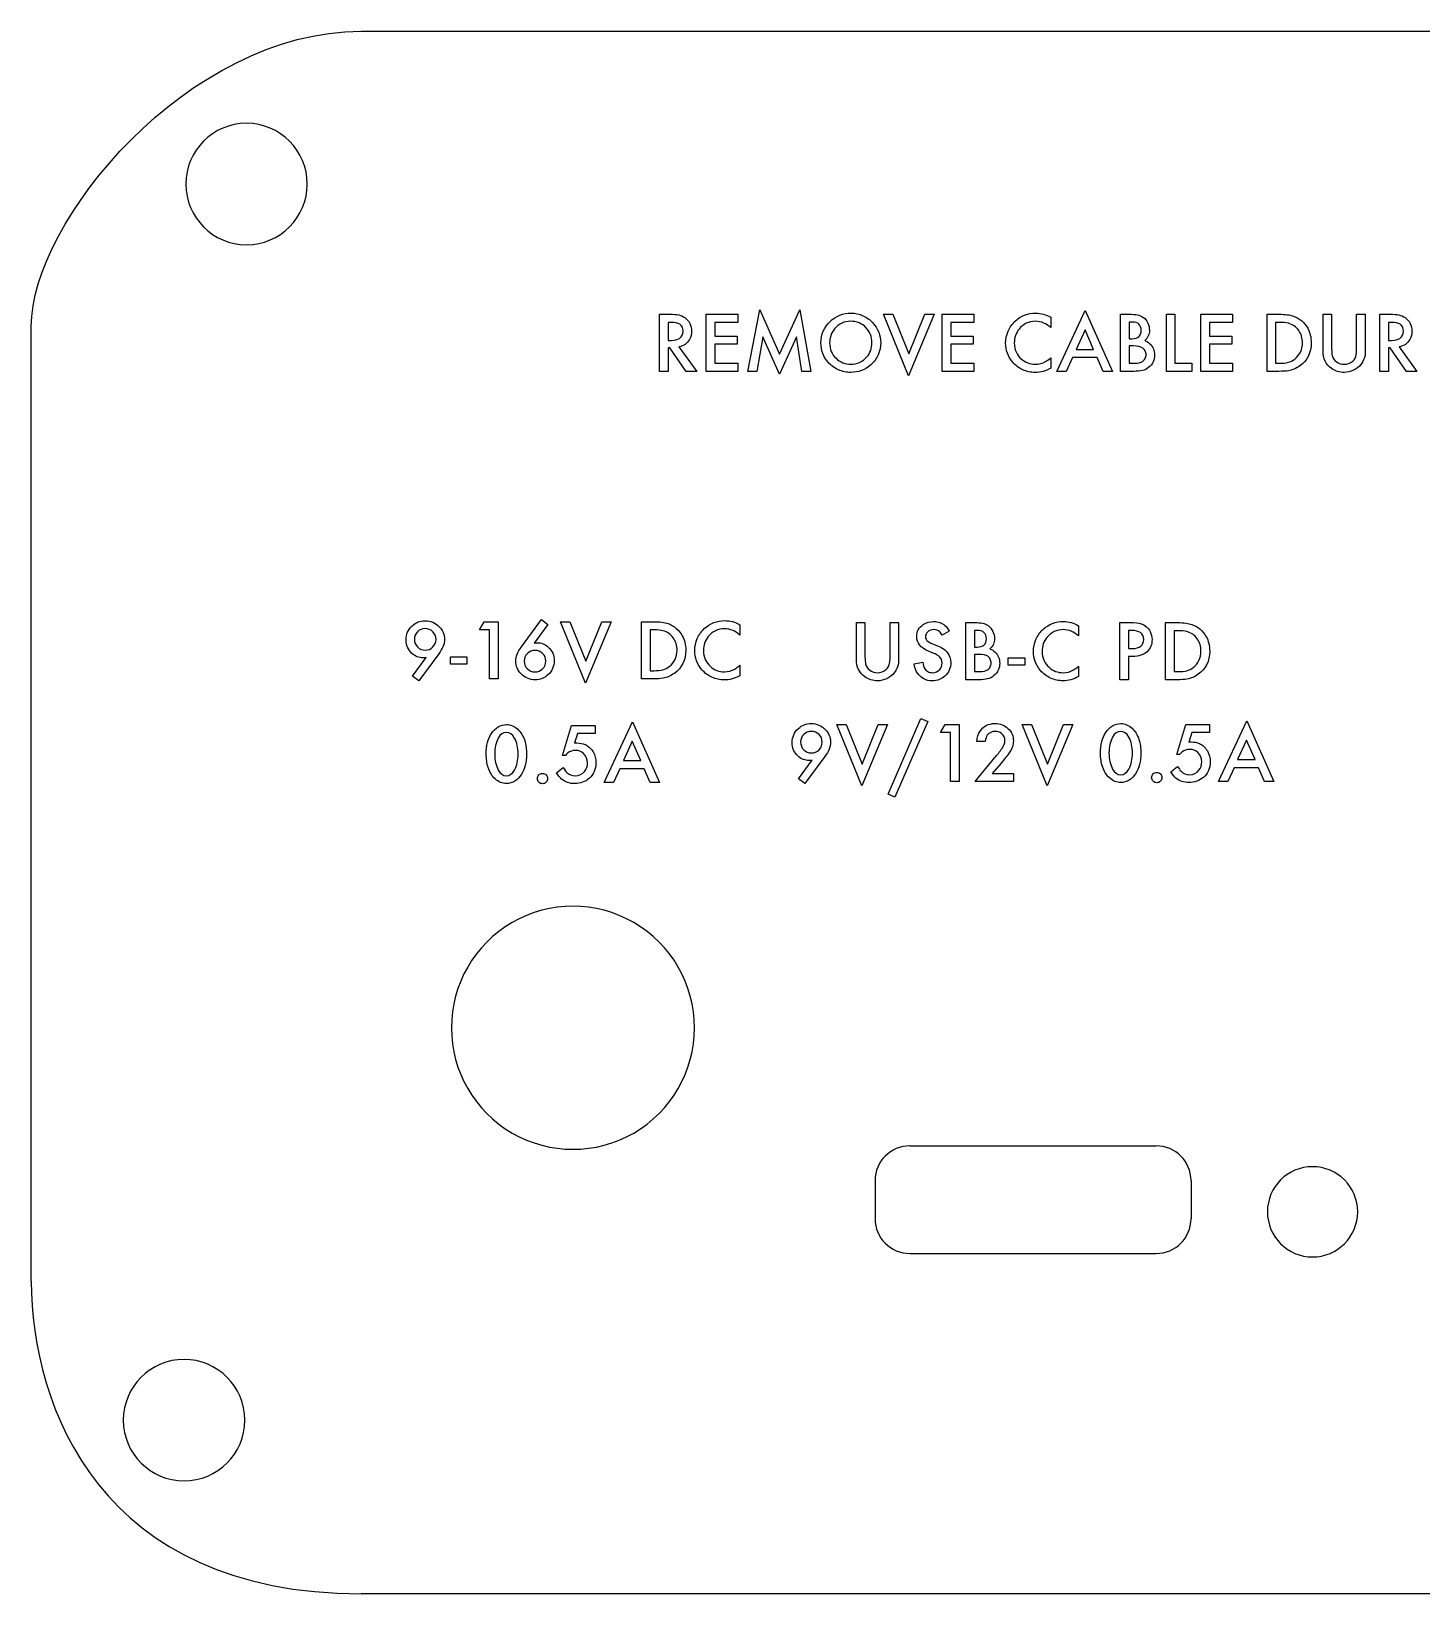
# Model space of a CAD drawing. Extents: x 0 to 303, y 1 to 171.
# Drawn here: x 0.5 to 151.8, y 0.5 to 170.6 of the extents above; entities that cross this region are included whole.
import ezdxf

# ---------------------------------------------------------------- set-up
doc = ezdxf.new("R2010")
doc.units = 0
doc.layers.add('MODELSKETCH_VISIBLE', color=7, linetype='CONTINUOUS')
doc.layers.add('SECTION_JOG_LINES', color=7, linetype='CONTINUOUS')

msp = doc.modelspace()

# ---------------------------------------------------------------- linework, layer by layer
at = {"layer": 'MODELSKETCH_VISIBLE', "color": 7}
for points in [[(36.405, 170.57906), (266.957, 170.57906)], [(0.5, 34.52006), (0.5, 138.45306)], [(96.1219, 49.26006), (122.9566, 49.26006)], [(92.3424, 45.48006), (92.3424, 41.32006)], [(126.7361, 45.48006), (126.7361, 41.32006)], [(96.1219, 37.54006), (122.9566, 37.54006)], [(266.957, 0.50006), (36.405, 0.50006)]]:
    msp.add_lwpolyline(points, dxfattribs=at)
for points in [[(30.54714, 153.94919)], [(72.688874, 62.10666)], [(144.87785, 42.07516)], [(23.74399, 19.39806)]]:
    msp.add_lwpolyline(points, close=True, dxfattribs=at)
for points in [[(0.4999, 138.45313), (0.4999, 149.79171), (17.50777, 170.57911), (36.40541, 170.57911)], [(23.93297, 160.556559), (20.28272, 160.556559), (17.322555, 157.599438), (17.3188, 153.94919)], [(30.54714, 153.94919), (30.543385, 157.599438), (27.58322, 160.556559), (23.93297, 160.556559)], [(17.3188, 153.94919), (17.322555, 150.298942), (20.28272, 147.341821), (23.93297, 147.341821)], [(23.93297, 147.341821), (27.58322, 147.341821), (30.543385, 150.298942), (30.54714, 153.94919)], [(66.074701, 73.562745), (61.981836, 75.925761), (56.939218, 75.925761), (52.846354, 73.562745)], [(52.846354, 73.562745), (48.753489, 71.199728), (46.23218, 66.832693), (46.23218, 62.10666)], [(72.688874, 62.10666), (72.688874, 66.832693), (70.167565, 71.199728), (66.074701, 73.562745)], [(46.23218, 62.10666), (46.23218, 57.380627), (48.753489, 53.013592), (52.846354, 50.650575)], [(66.074701, 50.650575), (70.167565, 53.013592), (72.688874, 57.380627), (72.688874, 62.10666)], [(52.846354, 50.650575), (56.939218, 48.287559), (61.981836, 48.287559), (66.074701, 50.650575)], [(96.121945, 49.25626), (94.03458, 49.25626), (92.342432, 47.564125), (92.342417, 45.47676)], [(126.736118, 45.47676), (126.736103, 47.564124), (125.043955, 49.256259), (122.956591, 49.25626)], [(139.964465, 46.986329), (137.251742, 46.986329), (135.052303, 44.787882), (135.051079, 42.07516)], [(144.87785, 42.07516), (144.876626, 44.787882), (142.677187, 46.986329), (139.964465, 46.986329)], [(92.342417, 41.31926), (92.342432, 39.231895), (94.03458, 37.53976), (96.121945, 37.53976)], [(122.956591, 37.53976), (125.043955, 37.539761), (126.736103, 39.231896), (126.736118, 41.31926)], [(135.051079, 42.07516), (135.052303, 39.362438), (137.251742, 37.163991), (139.964465, 37.163991)], [(139.964465, 37.163991), (142.677187, 37.163991), (144.876626, 39.362438), (144.87785, 42.07516)], [(0.4999, 34.51616), (0.4999, 20.90986), (8.05895, 0.50036), (36.40541, 0.50036)], [(17.12982, 26.005933), (13.479373, 26.005933), (10.519127, 23.048505), (10.51565, 19.39806)], [(23.74399, 19.39806), (23.740513, 23.048505), (20.780267, 26.005933), (17.12982, 26.005933)], [(10.51565, 19.39806), (10.519127, 15.747615), (13.479373, 12.790187), (17.12982, 12.790187)], [(17.12982, 12.790187), (20.780267, 12.790187), (23.740513, 15.747615), (23.74399, 19.39806)]]:
    msp.add_open_spline(points, degree=3, dxfattribs=at)
at = {"layer": 'SECTION_JOG_LINES', "color": 7}
for points in [[(71.000371, 136.20976), (72.928104, 133.55741), (71.779667, 133.55741), (70.002324, 136.10494), (69.833704, 136.10494), (69.833704, 133.55741), (68.894903, 133.55741), (68.894903, 139.77811), (69.993209, 139.77811)], [(119.072881, 133.55741), (119.072881, 139.77811), (120.007126, 139.77811)], [(135.00868, 133.55741), (135.00868, 139.77811), (136.316622, 139.77811)], [(141.101522, 135.77681), (141.101522, 139.77811), (142.040324, 139.77811)], [(142.040324, 139.77811), (142.040324, 136.03202)], [(144.765583, 136.03202), (144.765583, 139.77811), (145.704385, 139.77811), (145.704385, 135.77681)], [(149.404645, 136.20976), (151.332378, 133.55741), (150.183941, 133.55741), (148.406598, 136.10494), (148.237978, 136.10494), (148.237978, 133.55741), (147.299177, 133.55741), (147.299177, 139.77811), (148.397483, 139.77811)], [(70.166386, 138.894), (69.833704, 138.894), (69.833704, 136.92525)], [(111.462729, 139.44088), (111.462729, 138.3289)], [(120.339808, 138.91679), (120.011683, 138.91679), (120.011683, 137.10754)], [(136.371309, 138.894), (135.947481, 138.894), (135.947481, 134.44153)], [(148.570661, 138.894), (148.237978, 138.894), (148.237978, 136.92525)], [(69.833704, 136.92525), (70.134485, 136.92525)], [(120.011683, 137.10754), (120.303349, 137.10754)], [(120.485641, 136.31913), (120.011683, 136.31913), (120.011683, 134.44153)], [(148.237978, 136.92525), (148.538759, 136.92525)], [(111.462729, 135.02942), (111.462729, 133.89921)], [(120.011683, 134.44153), (120.595016, 134.44153)], [(135.947481, 134.44153), (136.371309, 134.44153)], [(120.494756, 133.55741), (119.072881, 133.55741)], [(136.298393, 133.55737), (135.00868, 133.55741)], [(53.848351, 103.57466), (56.022178, 106.53226)], [(56.022178, 106.53226), (56.710329, 106.01276), (55.224653, 103.98926)], [(66.936107, 100.08826), (66.936107, 106.30896), (68.244049, 106.30896)], [(77.627249, 105.97166), (77.627249, 104.85976)], [(90.309767, 102.21166), (90.309767, 106.21296), (91.248564, 106.21296)], [(91.248564, 106.21296), (91.248564, 102.46686)], [(93.973829, 102.46686), (93.973829, 106.21296), (94.91263, 106.21296), (94.91263, 102.21166)], [(102.215358, 99.99226), (102.215358, 106.21296), (103.149603, 106.21296)], [(114.490094, 105.87576), (114.490094, 104.76376)], [(119.942566, 102.51706), (119.942566, 99.99226), (119.003764, 99.99226), (119.003764, 106.21296), (120.065613, 106.21296)], [(123.960794, 99.99226), (123.960794, 106.21296), (125.268736, 106.21296)], [(68.298737, 105.42486), (67.874909, 105.42486), (67.874909, 100.97236)], [(98.507025, 103.94346), (99.126817, 103.69276)], [(100.425645, 105.28786), (99.664577, 104.83666)], [(103.482285, 105.35166), (103.15416, 105.35166), (103.15416, 103.54246)], [(120.252462, 105.34706), (119.942566, 105.34706), (119.942566, 103.38746)], [(125.323424, 105.32886), (124.899596, 105.32886), (124.899596, 100.87636)], [(42.69289, 99.86946), (42.00474, 100.38446), (43.49041, 102.41246)], [(44.86671, 102.82256), (42.69289, 99.86946)], [(98.753119, 102.85426), (98.151557, 103.10946)], [(103.15416, 103.54246), (103.445826, 103.54246)], [(103.628118, 102.75396), (103.15416, 102.75396), (103.15416, 100.87636)], [(119.942566, 103.38746), (120.293478, 103.38746)], [(120.380066, 102.51706), (119.942566, 102.51706)], [(67.874909, 100.97236), (68.298737, 100.97236)], [(77.627249, 101.56026), (77.627249, 100.43006)], [(96.597521, 101.71036), (97.545437, 101.92006)], [(103.15416, 100.87636), (103.737493, 100.87636)], [(114.490094, 101.46426), (114.490094, 100.33406)], [(124.899596, 100.87636), (125.323424, 100.87636)], [(68.22582, 100.08856), (66.936107, 100.08826)], [(103.637233, 99.99176), (102.215358, 99.99226)], [(125.250507, 99.99266), (123.960794, 99.99226)], [(58.635529, 91.74086), (58.321076, 91.74086), (59.300893, 95.00836), (61.871205, 95.00836), (61.871205, 94.12856)], [(61.871205, 94.12856), (59.957143, 94.12856), (59.647247, 93.09856)], [(125.497839, 91.85286), (125.183386, 91.85286), (126.163204, 95.12046), (128.733515, 95.12046), (128.733515, 94.24046)], [(128.733515, 94.24046), (126.819454, 94.24046), (126.509558, 93.21056)], [(104.344201, 93.26066), (103.414513, 93.26066)], [(57.687612, 89.84956), (58.398549, 90.45106)], [(84.716995, 88.68056), (84.028844, 89.19556), (85.514521, 91.22356)], [(86.890822, 91.63356), (84.716995, 88.68056)], [(105.100711, 89.78346), (107.415814, 89.78346), (107.415814, 88.89936), (103.236779, 88.89936), (105.396935, 91.51526)], [(106.066856, 90.92736), (105.100711, 89.78346)], [(124.549923, 89.96156), (125.26086, 90.56316)]]:
    msp.add_lwpolyline(points, dxfattribs=at)
for points in [[(77.398546, 138.894), (74.901151, 138.894), (74.901151, 137.40377), (77.321072, 137.40377), (77.321072, 136.51965), (74.901151, 136.51965), (74.901151, 134.44153), (77.398546, 134.44153), (77.398546, 133.55741), (73.962349, 133.55741), (73.962349, 139.77811), (77.398546, 139.77811)], [(78.510264, 133.55741), (79.818206, 140.24752), (81.955575, 135.41223), (84.165861, 140.24752), (85.341642, 133.55741), (84.380053, 133.55741), (83.783048, 137.31262), (81.941903, 133.26575), (80.146331, 137.31718), (79.480967, 133.55741)], [(89.771067, 139.8966)], [(94.29164, 139.77811), (96.014296, 135.46692), (97.759738, 139.77811), (98.785128, 139.77811), (95.996066, 133.08801), (93.26625, 139.77811)], [(103.100621, 138.894), (100.603226, 138.894), (100.603226, 137.40377), (103.023147, 137.40377), (103.023147, 136.51965), (100.603226, 136.51965), (100.603226, 134.44153), (103.100621, 134.44153), (103.100621, 133.55741), (99.664424, 133.55741), (99.664424, 139.77811), (103.100621, 139.77811)], [(116.511944, 135.07043), (113.850486, 135.07043), (113.157778, 133.55741), (112.14606, 133.55741), (115.226788, 140.1746), (118.193584, 133.55741), (117.168194, 133.55741)], [(124.987982, 139.77811), (124.987982, 134.44153), (126.820013, 134.44153), (126.820013, 133.55741), (124.04918, 133.55741), (124.04918, 139.77811)], [(131.244883, 138.894), (128.747488, 138.894), (128.747488, 137.40377), (131.167409, 137.40377), (131.167409, 136.51965), (128.747488, 136.51965), (128.747488, 134.44153), (131.244883, 134.44153), (131.244883, 133.55741), (127.808687, 133.55741), (127.808687, 139.77811), (131.244883, 139.77811)], [(89.670807, 139.01249)], [(111.462729, 139.44088)], [(116.133689, 135.95455), (115.208559, 138.06913), (114.242413, 135.95455)], [(71.000371, 136.20979)], [(149.404645, 136.20979)], [(43.36736, 105.56156)], [(50.36684, 105.42936), (49.29132, 105.42936), (49.8063, 106.30896), (51.30564, 106.30896), (51.30564, 100.08826), (50.36684, 100.08826)], [(59.12999, 106.30896), (60.852646, 101.99776), (62.598088, 106.30896), (63.623478, 106.30896), (60.834417, 99.61886), (58.1046, 106.30896)], [(77.627249, 105.97166)], [(114.490094, 105.87576)], [(100.425645, 105.28786)], [(46.12882, 102.47626), (47.92895, 102.47626), (47.92895, 101.68786), (46.12882, 101.68786)], [(55.315798, 103.18716)], [(106.844261, 102.38026), (108.644391, 102.38026), (108.644391, 101.59186), (106.844261, 101.59186)], [(67.216645, 90.30046), (64.555188, 90.30046), (63.86248, 88.78736), (62.850761, 88.78736), (65.931489, 95.40456), (68.898285, 88.78736), (67.872895, 88.78736)], [(97.331053, 95.77626), (98.078449, 95.44356), (94.514648, 87.19486), (93.77181, 87.52756)], [(134.078957, 90.41236), (131.417499, 90.41236), (130.724791, 88.89936), (129.713073, 88.89936), (132.793801, 95.51656), (135.760597, 88.89936), (134.735206, 88.89936)], [(52.201159, 94.26066)], [(52.246729, 95.11296)], [(85.391474, 94.37266)], [(89.210222, 95.12006), (90.932878, 90.80886), (92.67832, 95.12006), (93.70371, 95.12006), (90.914649, 88.42996), (88.184832, 95.12006)], [(100.552797, 94.24046), (99.477276, 94.24046), (99.99225, 95.12006), (101.491599, 95.12006), (101.491599, 88.89936), (100.552797, 88.89936)], [(109.379748, 95.12006), (111.102404, 90.80886), (112.847846, 95.12006), (113.873236, 95.12006), (111.084174, 88.42996), (108.354358, 95.12006)], [(119.063471, 94.37266)], [(119.109041, 95.22486)], [(66.83839, 91.18456), (65.91326, 93.29916), (64.947115, 91.18456)], [(133.700702, 91.29646), (132.775572, 93.41106), (131.809426, 91.29646)], [(56.152066, 89.78996)], [(123.014379, 89.90196)]]:
    msp.add_lwpolyline(points, close=True, dxfattribs=at)
for points in [[(69.993209, 139.77811), (70.394251, 139.77811), (70.719338, 139.750777), (70.96847, 139.69611)], [(70.96847, 139.69611), (71.217601, 139.641443), (71.439389, 139.54878), (71.633834, 139.41812)], [(87.446849, 138.97603), (88.08487, 139.589743), (88.859609, 139.8966), (89.771067, 139.8966)], [(89.771067, 139.8966), (90.20249, 139.8966), (90.621761, 139.803937), (91.028879, 139.61861)], [(91.028879, 139.61861), (91.435997, 139.436317), (91.792985, 139.17655), (92.099842, 138.83931)], [(107.59359, 139.0216), (108.210343, 139.604933), (108.959257, 139.8966), (109.840334, 139.8966)], [(109.840334, 139.8966), (110.399361, 139.8966), (110.94016, 139.744693), (111.462729, 139.44088)], [(120.007126, 139.77811), (120.377785, 139.77811), (120.677047, 139.75381), (120.904912, 139.70521)], [(120.904912, 139.70521), (121.135815, 139.65661), (121.334816, 139.574577), (121.501917, 139.45911)], [(136.316622, 139.77811), (136.981986, 139.77811), (137.506074, 139.706713), (137.888887, 139.56392)], [(137.888887, 139.56392), (138.569442, 139.311753), (139.084416, 138.871217), (139.433808, 138.24231)], [(148.397483, 139.77811), (148.798525, 139.77811), (149.123612, 139.750777), (149.372744, 139.69611)], [(149.372744, 139.69611), (149.621875, 139.641443), (149.843664, 139.54878), (150.038108, 139.41812)], [(71.096074, 138.67981), (70.889477, 138.822603), (70.579581, 138.894), (70.166386, 138.894)], [(71.06873, 137.14856), (71.330015, 137.330853), (71.460657, 137.595177), (71.460657, 137.94153)], [(71.460657, 137.94153), (71.460657, 138.263577), (71.339129, 138.50967), (71.096074, 138.67981)], [(71.633834, 139.41812), (71.864737, 139.263173), (72.048547, 139.04898), (72.185266, 138.77554)], [(72.376672, 137.95067), (72.376672, 137.625583), (72.297679, 137.321763), (72.139693, 137.03921)], [(72.185266, 138.77554), (72.31287, 138.517293), (72.376672, 138.242337), (72.376672, 137.95067)], [(86.45336, 136.66549), (86.45336, 137.57087), (86.784523, 138.34105), (87.446849, 138.97603)], [(87.943594, 138.19218), (87.582049, 137.75164), (87.401276, 137.235147), (87.401276, 136.6427)], [(89.670807, 139.01249), (88.968984, 139.01249), (88.393247, 138.739053), (87.943594, 138.19218)], [(91.347889, 138.33801), (90.913428, 138.787663), (90.3544, 139.01249), (89.670807, 139.01249)], [(92.008696, 136.68371), (92.008696, 137.32477), (91.788427, 137.876203), (91.347889, 138.33801)], [(92.099842, 138.83931), (92.671023, 138.216483), (92.956613, 137.490357), (92.956613, 136.66093)], [(106.554527, 136.63814), (106.554527, 137.084753), (106.645673, 137.516177), (106.827965, 137.93241)], [(106.827965, 137.93241), (107.010256, 138.348643), (107.265465, 138.711707), (107.59359, 139.0216)], [(108.021975, 138.16028), (107.675621, 137.72278), (107.502444, 137.21844), (107.502444, 136.64726)], [(108.801271, 138.78918), (108.494414, 138.640313), (108.234648, 138.43068), (108.021975, 138.16028)], [(109.781089, 139.01249), (109.434735, 139.01249), (109.108129, 138.938053), (108.801271, 138.78918)], [(110.719891, 138.81653), (110.409995, 138.94717), (110.097061, 139.01249), (109.781089, 139.01249)], [(111.462729, 138.3289), (111.186253, 138.56284), (110.93864, 138.725383), (110.719891, 138.81653)], [(121.05986, 138.69804), (120.910988, 138.843873), (120.670971, 138.91679), (120.339808, 138.91679)], [(121.055302, 137.32629), (121.231517, 137.50251), (121.319625, 137.734933), (121.319625, 138.02356)], [(121.319625, 138.02356), (121.319625, 138.306113), (121.233037, 138.53094), (121.05986, 138.69804)], [(121.501917, 139.45911), (121.726743, 139.307203), (121.904477, 139.088453), (122.03512, 138.80286)], [(122.208297, 138.0418), (122.208297, 137.592147), (122.038158, 137.21389), (121.69788, 136.90703)], [(122.03512, 138.80286), (122.150571, 138.556767), (122.208297, 138.30308), (122.208297, 138.0418)], [(137.332898, 138.78918), (137.077689, 138.85906), (136.75716, 138.894), (136.371309, 138.894)], [(138.453991, 138.019), (138.177516, 138.407887), (137.803818, 138.664613), (137.332898, 138.78918)], [(138.868704, 136.66549), (138.868704, 137.175903), (138.730466, 137.627073), (138.453991, 138.019)], [(139.433808, 138.24231), (139.689017, 137.780503), (139.816621, 137.256413), (139.816621, 136.67004)], [(149.500348, 138.67981), (149.29375, 138.822603), (148.983855, 138.894), (148.570661, 138.894)], [(149.473004, 137.14856), (149.734289, 137.330853), (149.864931, 137.595177), (149.864931, 137.94153)], [(149.864931, 137.94153), (149.864931, 138.263577), (149.743403, 138.50967), (149.500348, 138.67981)], [(150.038108, 139.41812), (150.269011, 139.263173), (150.452821, 139.04898), (150.58954, 138.77554)], [(150.780946, 137.95067), (150.780946, 137.625583), (150.701953, 137.321763), (150.543967, 137.03921)], [(150.58954, 138.77554), (150.717144, 138.517293), (150.780946, 138.242337), (150.780946, 137.95067)], [(70.134485, 136.92525), (70.54768, 136.92525), (70.859095, 136.999687), (71.06873, 137.14856)], [(72.139693, 137.03921), (71.8936, 136.595637), (71.513826, 136.319163), (71.000371, 136.20979)], [(87.237214, 134.54179), (86.714645, 135.122083), (86.45336, 135.829983), (86.45336, 136.66549)], [(87.401276, 136.6427), (87.401276, 135.980373), (87.632179, 135.427423), (88.093984, 134.98385)], [(91.457264, 135.13424), (91.824885, 135.559587), (92.008696, 136.076077), (92.008696, 136.68371)], [(92.956613, 136.66093), (92.956613, 136.208237), (92.863948, 135.773773), (92.678618, 135.35754)], [(107.329267, 134.55546), (106.812774, 135.16006), (106.554527, 135.854287), (106.554527, 136.63814)], [(107.502444, 136.64726), (107.502444, 135.93328), (107.754614, 135.352983), (108.258954, 134.90637)], [(120.303349, 137.10754), (120.65578, 137.10754), (120.906431, 137.180457), (121.055302, 137.32629)], [(121.460901, 136.11405), (121.26038, 136.25077), (120.935294, 136.31913), (120.485641, 136.31913)], [(121.738896, 135.79049), (121.669017, 135.927203), (121.576352, 136.035057), (121.460901, 136.11405)], [(121.69788, 136.90703), (121.922707, 136.828037), (122.112594, 136.715623), (122.267541, 136.56979)], [(122.267541, 136.56979), (122.601742, 136.247743), (122.768843, 135.837587), (122.768843, 135.33932)], [(139.816621, 136.67004), (139.816621, 135.59148), (139.401908, 134.75294), (138.572481, 134.15442)], [(138.645397, 135.65377), (138.794268, 135.963663), (138.868704, 136.300903), (138.868704, 136.66549)], [(148.538759, 136.92525), (148.951954, 136.92525), (149.263369, 136.999687), (149.473004, 137.14856)], [(150.543967, 137.03921), (150.297873, 136.595637), (149.918099, 136.319163), (149.404645, 136.20979)], [(88.35375, 133.73059), (87.919288, 133.925037), (87.547109, 134.195437), (87.237214, 134.54179)], [(88.093984, 134.98385), (88.552751, 134.54331), (89.090512, 134.32304), (89.707265, 134.32304)], [(89.707265, 134.32304), (90.038428, 134.32304), (90.357438, 134.394437), (90.664296, 134.53723)], [(90.664296, 134.53723), (90.974191, 134.680023), (91.238514, 134.879027), (91.457264, 135.13424)], [(92.678618, 135.35754), (92.493288, 134.944347), (92.230484, 134.58584), (91.890207, 134.28202)], [(108.418459, 133.73059), (107.99615, 133.925037), (107.633086, 134.199993), (107.329267, 134.55546)], [(108.258954, 134.90637), (108.696454, 134.517483), (109.203832, 134.32304), (109.781089, 134.32304)], [(109.781089, 134.32304), (110.173016, 134.32304), (110.548232, 134.42178), (110.906739, 134.61926)], [(110.906739, 134.61926), (111.049534, 134.698253), (111.234864, 134.834973), (111.462729, 135.02942)], [(120.595016, 134.44153), (120.977829, 134.44153), (121.264938, 134.50685), (121.456344, 134.63749)], [(121.456344, 134.63749), (121.574833, 134.713443), (121.669017, 134.81826), (121.738896, 134.95194)], [(121.843713, 135.37577), (121.843713, 135.51553), (121.808774, 135.65377), (121.738896, 135.79049)], [(121.738896, 134.95194), (121.808774, 135.08866), (121.843713, 135.229937), (121.843713, 135.37577)], [(122.768843, 135.33932), (122.768843, 134.795487), (122.560727, 134.350393), (122.144495, 134.00404)], [(136.371309, 134.44153), (136.748045, 134.44153), (137.062498, 134.47495), (137.314668, 134.54179)], [(137.314668, 134.54179), (137.569877, 134.61167), (137.805337, 134.72712), (138.021048, 134.88814)], [(138.021048, 134.88814), (138.291447, 135.08866), (138.499564, 135.34387), (138.645397, 135.65377)], [(142.026652, 133.88098), (141.409899, 134.32152), (141.101522, 134.953463), (141.101522, 135.77681)], [(142.040324, 136.03202), (142.040324, 135.691747), (142.06311, 135.439577), (142.108683, 135.27551)], [(142.108683, 135.27551), (142.181599, 134.995997), (142.330471, 134.77117), (142.555297, 134.60103)], [(142.555297, 134.60103), (142.801391, 134.415703), (143.083943, 134.32304), (143.402953, 134.32304)], [(143.402953, 134.32304), (143.770574, 134.32304), (144.083508, 134.44153), (144.341755, 134.67851)], [(144.341755, 134.67851), (144.545314, 134.863837), (144.672918, 135.100813), (144.724567, 135.38944)], [(144.724567, 135.38944), (144.751911, 135.535273), (144.765583, 135.749467), (144.765583, 136.03202)], [(145.704385, 135.77681), (145.704385, 135.196517), (145.546399, 134.70737), (145.230427, 134.30937)], [(89.69815, 133.43892), (89.236345, 133.43892), (88.788211, 133.536143), (88.35375, 133.73059)], [(91.890207, 134.28202), (91.267377, 133.719953), (90.536691, 133.43892), (89.69815, 133.43892)], [(109.767417, 133.43892), (109.293459, 133.43892), (108.843806, 133.536143), (108.418459, 133.73059)], [(111.462729, 133.89921), (110.924968, 133.59235), (110.359864, 133.43892), (109.767417, 133.43892)], [(121.442672, 133.64401), (121.190502, 133.586277), (120.87453, 133.55741), (120.494756, 133.55741)], [(122.144495, 134.00404), (121.919668, 133.818707), (121.685727, 133.698697), (121.442672, 133.64401)], [(137.337455, 133.62577), (137.057941, 133.58017), (136.711587, 133.55737), (136.298393, 133.55737)], [(138.572481, 134.15442), (138.174478, 133.868827), (137.762802, 133.69261), (137.337455, 133.62577)], [(143.402953, 133.43892), (142.898613, 133.43892), (142.439846, 133.586273), (142.026652, 133.88098)], [(144.419229, 133.67135), (144.097181, 133.516397), (143.758422, 133.43892), (143.402953, 133.43892)], [(145.230427, 134.30937), (145.014715, 134.03593), (144.744316, 133.823257), (144.419229, 133.67135)], [(41.2938, 104.33556), (41.2938, 104.94316), (41.521663, 105.455093), (41.97739, 105.87136)], [(41.97739, 105.87136), (42.372357, 106.232893), (42.83568, 106.41366), (43.36736, 106.41366)], [(43.36736, 105.56156), (43.051393, 105.56156), (42.780997, 105.447627), (42.55617, 105.21976)], [(43.36736, 106.41366), (43.965887, 106.41366), (44.476303, 106.19796), (44.89861, 105.76656)], [(44.21958, 105.21976), (43.9826, 105.447627), (43.698527, 105.56156), (43.36736, 105.56156)], [(44.89861, 105.76656), (45.284463, 105.36856), (45.47739, 104.911293), (45.47739, 104.39476)], [(68.244049, 106.30896), (68.909414, 106.30896), (69.433502, 106.23756), (69.816314, 106.09476)], [(69.816314, 106.09476), (70.496869, 105.84256), (71.011843, 105.402027), (71.361236, 104.77316)], [(72.992485, 104.46326), (73.174776, 104.87946), (73.429985, 105.242527), (73.75811, 105.55246)], [(73.75811, 105.55246), (74.374863, 106.135793), (75.123778, 106.42746), (76.004854, 106.42746)], [(75.945609, 105.54336), (75.599255, 105.54336), (75.272649, 105.468893), (74.965792, 105.31996)], [(76.884411, 105.34736), (76.574515, 105.478027), (76.261581, 105.54336), (75.945609, 105.54336)], [(76.004854, 106.42746), (76.563881, 106.42746), (77.10468, 106.275527), (77.627249, 105.97166)], [(96.875516, 104.68626), (96.875516, 105.24226), (97.112495, 105.676727), (97.586453, 105.98966)], [(97.586453, 105.98966), (97.932807, 106.217527), (98.318658, 106.33146), (98.744005, 106.33146)], [(98.744005, 106.33146), (99.214925, 106.33146), (99.615966, 106.18866), (99.947129, 105.90306)], [(99.947129, 105.90306), (100.111192, 105.76026), (100.270697, 105.555193), (100.425645, 105.28786)], [(103.149603, 106.21296), (103.520262, 106.21296), (103.819524, 106.188627), (104.047389, 106.13996)], [(104.047389, 106.13996), (104.278292, 106.091293), (104.477293, 106.00926), (104.644394, 105.89386)], [(104.644394, 105.89386), (104.86922, 105.741993), (105.046954, 105.52326), (105.177597, 105.23766)], [(109.85533, 104.36726), (110.037621, 104.783527), (110.292829, 105.146593), (110.620954, 105.45646)], [(110.620954, 105.45646), (111.237707, 106.039793), (111.986622, 106.33146), (112.867698, 106.33146)], [(112.867698, 106.33146), (113.426726, 106.33146), (113.967525, 106.17956), (114.490094, 105.87576)], [(120.065613, 106.21296), (120.639832, 106.21296), (121.049988, 106.17196), (121.296081, 106.08996)], [(121.296081, 106.08996), (121.745734, 105.941093), (122.076897, 105.653993), (122.289571, 105.22866)], [(125.268736, 106.21296), (125.934101, 106.21296), (126.458189, 106.14156), (126.841001, 105.99876)], [(126.841001, 105.99876), (127.521556, 105.746627), (128.03653, 105.306093), (128.385923, 104.67716)], [(41.94093, 102.86356), (41.50951, 103.255493), (41.2938, 103.74616), (41.2938, 104.33556)], [(42.55617, 105.21976), (42.325263, 104.985827), (42.20981, 104.70936), (42.20981, 104.39036)], [(42.20981, 104.39036), (42.20981, 104.068293), (42.325263, 103.790293), (42.55617, 103.55636)], [(44.56137, 104.38576), (44.56137, 104.716893), (44.44744, 104.994893), (44.21958, 105.21976)], [(44.21958, 103.55636), (44.44744, 103.787227), (44.56137, 104.063693), (44.56137, 104.38576)], [(45.47739, 104.39476), (45.47739, 103.90256), (45.27383, 103.378493), (44.86671, 102.82256)], [(55.224653, 103.98926), (55.352257, 104.010593), (55.46467, 104.02126), (55.561892, 104.02126)], [(55.561892, 104.02126), (56.020659, 104.02126), (56.424739, 103.86176), (56.774131, 103.54276)], [(69.260325, 105.31996), (69.005117, 105.389893), (68.684588, 105.42486), (68.298737, 105.42486)], [(70.381418, 104.54986), (70.104943, 104.938727), (69.731245, 105.195427), (69.260325, 105.31996)], [(70.796132, 103.19626), (70.796132, 103.706727), (70.657894, 104.157927), (70.381418, 104.54986)], [(71.361236, 104.77316), (71.616444, 104.31136), (71.744048, 103.78726), (71.744048, 103.20086)], [(72.719048, 103.16896), (72.719048, 103.61556), (72.810194, 104.046993), (72.992485, 104.46326)], [(74.186495, 104.69106), (73.840141, 104.253593), (73.666964, 103.74926), (73.666964, 103.17806)], [(74.965792, 105.31996), (74.658934, 105.171093), (74.399168, 104.96146), (74.186495, 104.69106)], [(77.627249, 104.85976), (77.350774, 105.093693), (77.103161, 105.256227), (76.884411, 105.34736)], [(98.151557, 103.10946), (97.300863, 103.467993), (96.875516, 103.993593), (96.875516, 104.68626)], [(98.074083, 105.21496), (97.91002, 105.066093), (97.827989, 104.885327), (97.827989, 104.67266)], [(97.827989, 104.67266), (97.827989, 104.46606), (97.92673, 104.294393), (98.124213, 104.15766)], [(98.739447, 105.44736), (98.46601, 105.44736), (98.244222, 105.369893), (98.074083, 105.21496)], [(98.124213, 104.15766), (98.248779, 104.069527), (98.376383, 103.998127), (98.507025, 103.94346)], [(99.368353, 105.22866), (99.210367, 105.37446), (99.000732, 105.44736), (98.739447, 105.44736)], [(99.664577, 104.83666), (99.552164, 105.021993), (99.453422, 105.15266), (99.368353, 105.22866)], [(103.445826, 103.54246), (103.798257, 103.54246), (104.048908, 103.61536), (104.197779, 103.76116)], [(104.202337, 105.13296), (104.053465, 105.27876), (103.813448, 105.35166), (103.482285, 105.35166)], [(104.197779, 103.76116), (104.373994, 103.93736), (104.462102, 104.169793), (104.462102, 104.45846)], [(104.462102, 104.45846), (104.462102, 104.740993), (104.375514, 104.965827), (104.202337, 105.13296)], [(105.350774, 104.47656), (105.350774, 104.026893), (105.180635, 103.648627), (104.840357, 103.34176)], [(105.177597, 105.23766), (105.293048, 104.991527), (105.350774, 104.737827), (105.350774, 104.47656)], [(109.581892, 103.07306), (109.581892, 103.51966), (109.673038, 103.95106), (109.85533, 104.36726)], [(111.04934, 104.59516), (110.702985, 104.157627), (110.529808, 103.653293), (110.529808, 103.08216)], [(111.828636, 105.22406), (111.521779, 105.075193), (111.262013, 104.86556), (111.04934, 104.59516)], [(112.808454, 105.44736), (112.462099, 105.44736), (112.135493, 105.372927), (111.828636, 105.22406)], [(113.747255, 105.25136), (113.43736, 105.382027), (113.124426, 105.44736), (112.808454, 105.44736)], [(114.490094, 104.76376), (114.213618, 104.997693), (113.966005, 105.160227), (113.747255, 105.25136)], [(121.236837, 105.12376), (121.03024, 105.272627), (120.702115, 105.34706), (120.252462, 105.34706)], [(121.587748, 104.38096), (121.587748, 104.709093), (121.470778, 104.956693), (121.236837, 105.12376)], [(121.268738, 103.63816), (121.481411, 103.81736), (121.587748, 104.06496), (121.587748, 104.38096)], [(122.494649, 104.36726), (122.494649, 103.832527), (122.313876, 103.391993), (121.952331, 103.04566)], [(122.289571, 105.22866), (122.42629, 104.95826), (122.494649, 104.671127), (122.494649, 104.36726)], [(126.285012, 105.22406), (126.029803, 105.293927), (125.709274, 105.32886), (125.323424, 105.32886)], [(127.406105, 104.45386), (127.12963, 104.842727), (126.755932, 105.09946), (126.285012, 105.22406)], [(127.820819, 103.10036), (127.820819, 103.61076), (127.682581, 104.061927), (127.406105, 104.45386)], [(128.385923, 104.67716), (128.641131, 104.21536), (128.768735, 103.691293), (128.768735, 103.10496)], [(43.15317, 102.38046), (42.694403, 102.38046), (42.290323, 102.541493), (41.94093, 102.86356)], [(42.55617, 103.55636), (42.780997, 103.328493), (43.05747, 103.21456), (43.38559, 103.21456)], [(43.49041, 102.41246), (43.35673, 102.391127), (43.244317, 102.38046), (43.15317, 102.38046)], [(43.38559, 103.21456), (43.710677, 103.21456), (43.988673, 103.328493), (44.21958, 103.55636)], [(53.237674, 102.00696), (53.237674, 102.49916), (53.441233, 103.021727), (53.848351, 103.57466)], [(54.500043, 102.84536), (54.26914, 102.614493), (54.153689, 102.338027), (54.153689, 102.01596)], [(55.315798, 103.18716), (54.999826, 103.18716), (54.727908, 103.073227), (54.500043, 102.84536)], [(56.163454, 102.84536), (55.929513, 103.073227), (55.646961, 103.18716), (55.315798, 103.18716)], [(56.505251, 102.01596), (56.505251, 102.344093), (56.391319, 102.62056), (56.163454, 102.84536)], [(57.421266, 102.06616), (57.421266, 101.455493), (57.193402, 100.94206), (56.737673, 100.52586)], [(56.774131, 103.54276), (57.205554, 103.14476), (57.421266, 102.65256), (57.421266, 102.06616)], [(69.948476, 101.41896), (70.218875, 101.619493), (70.426992, 101.874693), (70.572825, 102.18456)], [(71.744048, 103.20086), (71.744048, 102.122327), (71.329335, 101.283793), (70.499908, 100.68526)], [(70.572825, 102.18456), (70.721696, 102.494493), (70.796132, 102.831727), (70.796132, 103.19626)], [(73.493787, 101.08626), (72.977294, 101.69086), (72.719048, 102.385093), (72.719048, 103.16896)], [(73.666964, 103.17806), (73.666964, 102.464127), (73.919134, 101.883827), (74.423474, 101.43716)], [(91.234897, 100.31586), (90.618144, 100.756393), (90.309767, 101.388327), (90.309767, 102.21166)], [(91.248564, 102.46686), (91.248564, 102.126593), (91.271351, 101.874427), (91.316924, 101.71036)], [(93.932809, 101.82436), (93.960156, 101.97016), (93.973829, 102.184327), (93.973829, 102.46686)], [(94.91263, 102.21166), (94.91263, 101.631393), (94.754644, 101.14226), (94.438672, 100.74426)], [(99.208848, 102.61276), (99.069091, 102.703893), (98.917182, 102.784393), (98.753119, 102.85426)], [(99.126817, 103.69276), (99.646348, 103.480093), (100.017008, 103.227927), (100.238796, 102.93626)], [(99.641791, 101.79696), (99.641791, 102.14636), (99.497477, 102.418293), (99.208848, 102.61276)], [(100.238796, 102.93626), (100.469699, 102.63246), (100.58515, 102.275493), (100.58515, 101.86536)], [(104.603378, 102.54896), (104.402857, 102.685627), (104.077771, 102.75396), (103.628118, 102.75396)], [(104.881373, 102.22536), (104.811494, 102.362093), (104.718829, 102.46996), (104.603378, 102.54896)], [(104.840357, 103.34176), (105.065184, 103.26276), (105.255071, 103.15036), (105.410018, 103.00456)], [(104.98619, 101.81066), (104.98619, 101.950393), (104.951251, 102.088627), (104.881373, 102.22536)], [(105.410018, 103.00456), (105.744219, 102.682493), (105.91132, 102.272327), (105.91132, 101.77406)], [(110.356631, 100.99036), (109.840138, 101.59496), (109.581892, 102.289193), (109.581892, 103.07306)], [(110.529808, 103.08216), (110.529808, 102.36816), (110.781978, 101.78786), (111.286319, 101.34126)], [(120.293478, 103.38746), (120.74313, 103.38746), (121.068217, 103.471027), (121.268738, 103.63816)], [(121.952331, 103.04566), (121.58471, 102.69326), (121.060621, 102.51706), (120.380066, 102.51706)], [(126.973163, 101.32306), (127.243562, 101.523527), (127.451678, 101.778727), (127.597511, 102.08866)], [(128.768735, 103.10496), (128.768735, 102.02636), (128.354022, 101.187793), (127.524595, 100.58926)], [(127.597511, 102.08866), (127.746383, 102.398527), (127.820819, 102.73576), (127.820819, 103.10036)], [(53.81645, 100.63066), (53.430599, 101.02866), (53.237674, 101.487427), (53.237674, 102.00696)], [(55.347699, 99.98356), (54.749175, 99.98356), (54.238759, 100.19926), (53.81645, 100.63066)], [(54.153689, 102.01596), (54.153689, 101.693893), (54.26914, 101.417427), (54.500043, 101.18656)], [(54.500043, 101.18656), (54.727908, 100.958693), (55.005903, 100.84476), (55.334028, 100.84476)], [(55.334028, 100.84476), (55.659115, 100.84476), (55.93559, 100.958693), (56.163454, 101.18656)], [(56.737673, 100.52586), (56.345746, 100.164327), (55.882422, 99.98356), (55.347699, 99.98356)], [(56.163454, 101.18656), (56.391319, 101.417427), (56.505251, 101.693893), (56.505251, 102.01596)], [(68.298737, 100.97236), (68.675473, 100.97236), (68.989926, 101.005793), (69.242096, 101.07266)], [(69.242096, 101.07266), (69.497304, 101.142527), (69.732764, 101.25796), (69.948476, 101.41896)], [(70.499908, 100.68526), (70.101905, 100.39966), (69.690229, 100.223427), (69.264882, 100.15656)], [(74.582979, 100.26146), (74.16067, 100.45586), (73.797606, 100.730793), (73.493787, 101.08626)], [(74.423474, 101.43716), (74.860974, 101.048293), (75.368352, 100.85386), (75.945609, 100.85386)], [(77.627249, 100.43006), (77.089489, 100.123193), (76.524385, 99.96976), (75.931937, 99.96976)], [(75.945609, 100.85386), (76.337536, 100.85386), (76.712753, 100.952593), (77.07126, 101.15006)], [(77.07126, 101.15006), (77.214055, 101.22906), (77.399384, 101.365793), (77.627249, 101.56026)], [(91.316924, 101.71036), (91.389841, 101.430893), (91.538712, 101.20606), (91.763539, 101.03586)], [(91.763539, 101.03586), (92.009632, 100.850593), (92.292184, 100.75796), (92.611195, 100.75796)], [(92.611195, 100.75796), (92.978816, 100.75796), (93.29175, 100.876427), (93.549997, 101.11336)], [(93.549997, 101.11336), (93.753556, 101.298693), (93.88116, 101.535693), (93.932809, 101.82436)], [(94.438672, 100.74426), (94.222961, 100.470793), (93.952562, 100.258127), (93.627475, 100.10626)], [(96.957547, 100.70326), (96.778294, 100.96146), (96.658285, 101.29716), (96.597521, 101.71036)], [(98.584499, 99.87376), (97.882676, 99.87376), (97.340359, 100.15026), (96.957547, 100.70326)], [(97.545437, 101.92006), (97.58493, 101.60406), (97.644175, 101.376193), (97.723172, 101.23646)], [(97.723172, 101.23646), (97.805203, 101.090593), (97.92673, 100.973627), (98.087755, 100.88556)], [(98.087755, 100.88556), (98.251817, 100.800493), (98.429551, 100.75796), (98.620958, 100.75796)], [(99.951686, 100.37966), (99.587103, 100.042393), (99.131374, 99.87376), (98.584499, 99.87376)], [(98.620958, 100.75796), (98.93693, 100.75796), (99.192138, 100.87036), (99.386582, 101.09516)], [(99.386582, 101.09516), (99.556721, 101.289627), (99.641791, 101.52356), (99.641791, 101.79696)], [(100.58515, 101.86536), (100.58515, 101.26376), (100.373995, 100.768527), (99.951686, 100.37966)], [(103.737493, 100.87636), (104.120306, 100.87636), (104.407415, 100.941693), (104.598821, 101.07236)], [(105.286972, 100.43876), (105.062145, 100.253427), (104.828204, 100.133427), (104.585149, 100.07876)], [(104.598821, 101.07236), (104.71731, 101.148293), (104.811494, 101.253127), (104.881373, 101.38686)], [(104.881373, 101.38686), (104.951251, 101.523527), (104.98619, 101.664793), (104.98619, 101.81066)], [(105.91132, 101.77406), (105.91132, 101.23026), (105.703204, 100.78516), (105.286972, 100.43876)], [(111.445824, 100.16546), (111.023515, 100.359927), (110.66045, 100.634893), (110.356631, 100.99036)], [(111.286319, 101.34126), (111.723818, 100.952393), (112.231197, 100.75796), (112.808454, 100.75796)], [(112.808454, 100.75796), (113.200381, 100.75796), (113.575597, 100.856693), (113.934104, 101.05416)], [(113.934104, 101.05416), (114.076899, 101.13316), (114.262229, 101.26986), (114.490094, 101.46426)], [(125.323424, 100.87636), (125.70016, 100.87636), (126.014613, 100.909793), (126.266783, 100.97666)], [(126.266783, 100.97666), (126.521991, 101.046527), (126.757451, 101.161993), (126.973163, 101.32306)], [(127.524595, 100.58926), (127.126592, 100.30366), (126.714916, 100.12746), (126.289569, 100.06066)], [(69.264882, 100.15656), (68.985369, 100.111227), (68.639015, 100.08856), (68.22582, 100.08856)], [(75.931937, 99.96976), (75.457979, 99.96976), (75.008326, 100.066993), (74.582979, 100.26146)], [(92.611199, 99.87376), (92.106859, 99.87376), (91.648092, 100.021127), (91.234897, 100.31586)], [(93.627475, 100.10626), (93.305426, 99.95126), (92.966668, 99.87376), (92.611199, 99.87376)], [(104.585149, 100.07876), (104.332979, 100.02076), (104.017007, 99.99176), (103.637233, 99.99176)], [(112.794782, 99.87376), (112.320823, 99.87376), (111.871171, 99.970993), (111.445824, 100.16546)], [(114.490094, 100.33406), (113.952333, 100.027193), (113.387229, 99.87376), (112.794782, 99.87376)], [(126.289569, 100.06066), (126.010055, 100.015327), (125.663701, 99.99266), (125.250507, 99.99266)], [(50.02277, 91.88636), (50.02277, 92.80696), (50.215697, 93.560427), (50.60155, 94.14676)], [(50.60155, 94.14676), (50.79903, 94.45056), (51.043603, 94.687527), (51.33527, 94.85766)], [(51.335273, 93.64546), (51.073986, 93.15026), (50.943343, 92.56846), (50.943343, 91.90006)], [(51.33527, 94.85766), (51.626937, 95.02786), (51.930757, 95.11296), (52.246729, 95.11296)], [(52.201159, 94.26066), (51.842655, 94.26066), (51.554026, 94.055593), (51.335273, 93.64546)], [(53.103502, 93.64546), (52.878676, 94.055593), (52.577895, 94.26066), (52.201159, 94.26066)], [(52.246729, 95.11296), (52.669038, 95.11296), (53.070079, 94.941293), (53.449853, 94.59796)], [(53.495429, 91.89086), (53.495429, 92.577527), (53.364787, 93.162393), (53.103502, 93.64546)], [(53.449853, 94.59796), (53.787093, 94.294093), (54.039263, 93.882427), (54.206364, 93.36296)], [(83.317907, 93.14666), (83.317907, 93.75426), (83.545771, 94.266193), (84.0015, 94.68246)], [(84.0015, 94.68246), (84.396465, 95.043993), (84.85979, 95.22476), (85.391474, 95.22476)], [(84.580276, 94.03086), (84.349373, 93.796927), (84.233922, 93.52046), (84.233922, 93.20146)], [(85.391474, 94.37266), (85.075502, 94.37266), (84.805103, 94.258727), (84.580276, 94.03086)], [(85.391474, 95.22476), (85.989998, 95.22476), (86.500414, 95.00906), (86.922723, 94.57766)], [(86.243687, 94.03086), (86.006708, 94.258727), (85.722637, 94.37266), (85.391474, 94.37266)], [(86.585484, 93.19686), (86.585484, 93.527993), (86.471552, 93.805993), (86.243687, 94.03086)], [(86.922723, 94.57766), (87.308574, 94.17966), (87.501499, 93.722393), (87.501499, 93.20586)], [(103.414513, 93.26066), (103.4692, 93.728527), (103.587689, 94.103727), (103.769982, 94.38626)], [(103.769982, 94.38626), (104.140641, 94.945327), (104.682959, 95.22486), (105.396935, 95.22486)], [(104.56295, 93.93966), (104.456613, 93.790793), (104.383697, 93.56446), (104.344201, 93.26066)], [(105.424278, 94.37266), (105.050581, 94.37266), (104.763471, 94.228327), (104.56295, 93.93966)], [(105.396935, 95.22486), (105.97723, 95.22486), (106.460302, 95.037993), (106.846153, 94.66426)], [(106.116986, 94.13106), (105.919504, 94.292127), (105.688601, 94.37266), (105.424278, 94.37266)], [(106.486127, 93.35176), (106.486127, 93.673827), (106.36308, 93.933593), (106.116986, 94.13106)], [(106.846153, 94.66426), (107.216812, 94.302727), (107.402142, 93.863727), (107.402142, 93.34726)], [(116.885084, 91.99826), (116.885084, 92.91886), (117.078009, 93.672327), (117.463859, 94.25866)], [(117.463859, 94.25866), (117.661342, 94.562527), (117.905916, 94.799527), (118.197583, 94.96966)], [(118.197586, 93.75736), (117.936301, 93.26216), (117.805659, 92.68036), (117.805659, 92.01196)], [(118.197583, 94.96966), (118.48925, 95.139793), (118.793069, 95.22486), (119.109041, 95.22486)], [(119.063471, 94.37266), (118.704964, 94.37266), (118.416336, 94.16756), (118.197586, 93.75736)], [(119.965815, 93.75736), (119.740988, 94.16756), (119.440207, 94.37266), (119.063471, 94.37266)], [(119.109041, 95.22486), (119.53135, 95.22486), (119.932392, 95.053193), (120.312166, 94.70986)], [(120.357742, 92.00286), (120.357742, 92.68946), (120.2271, 93.274293), (119.965815, 93.75736)], [(120.312166, 94.70986), (120.649405, 94.40606), (120.901575, 93.994393), (121.068676, 93.47486)], [(50.23241, 90.43256), (50.09265, 90.870093), (50.02277, 91.354693), (50.02277, 91.88636)], [(50.943343, 91.90006), (50.943343, 91.237727), (51.073986, 90.657427), (51.335273, 90.15916)], [(53.103502, 90.15916), (53.364787, 90.657427), (53.495429, 91.23466), (53.495429, 91.89086)], [(54.415999, 91.89546), (54.415999, 90.996127), (54.223074, 90.247227), (53.837223, 89.64876)], [(54.206364, 93.36296), (54.346121, 92.925427), (54.415999, 92.43626), (54.415999, 91.89546)], [(58.922638, 92.03706), (58.843645, 91.976393), (58.747942, 91.87766), (58.635529, 91.74086)], [(59.720164, 92.29226), (59.413306, 92.29226), (59.147464, 92.207193), (58.922638, 92.03706)], [(59.647247, 93.09856), (59.738393, 93.107893), (59.818905, 93.11256), (59.888783, 93.11256)], [(60.622507, 91.94586), (60.385528, 92.176793), (60.084747, 92.29226), (59.720164, 92.29226)], [(59.888783, 93.11256), (60.229061, 93.11256), (60.528323, 93.053327), (60.786569, 92.93486)], [(61.046335, 90.92506), (61.046335, 91.335193), (60.905059, 91.67546), (60.622507, 91.94586)], [(60.786569, 92.93486), (61.154191, 92.767727), (61.444339, 92.498827), (61.657012, 92.12816)], [(61.657012, 92.12816), (61.860571, 91.763627), (61.96235, 91.36866), (61.96235, 90.94326)], [(83.965042, 91.67466), (83.533619, 92.066593), (83.317907, 92.55726), (83.317907, 93.14666)], [(84.233922, 93.20146), (84.233922, 92.879393), (84.349373, 92.601393), (84.580276, 92.36746)], [(84.580276, 92.36746), (84.805103, 92.139593), (85.081578, 92.02566), (85.409703, 92.02566)], [(85.409703, 92.02566), (85.73479, 92.02566), (86.012784, 92.139593), (86.243687, 92.36746)], [(86.243687, 92.36746), (86.471552, 92.598327), (86.585484, 92.874793), (86.585484, 93.19686)], [(87.501499, 93.20586), (87.501499, 92.71366), (87.29794, 92.18956), (86.890822, 91.63356)], [(105.396935, 91.51526), (105.63999, 91.809927), (105.889122, 92.13196), (106.14433, 92.48136)], [(106.946413, 92.04846), (106.745892, 91.753727), (106.452707, 91.380027), (106.066856, 90.92736)], [(106.14433, 92.48136), (106.372195, 92.79736), (106.486127, 93.087493), (106.486127, 93.35176)], [(107.402142, 93.34726), (107.402142, 92.921927), (107.250232, 92.488993), (106.946413, 92.04846)], [(117.094719, 90.54456), (116.954962, 90.982027), (116.885084, 91.466593), (116.885084, 91.99826)], [(117.805659, 92.01196), (117.805659, 91.349627), (117.936301, 90.769327), (118.197586, 90.27106)], [(119.965815, 90.27106), (120.2271, 90.769327), (120.357742, 91.346593), (120.357742, 92.00286)], [(121.278311, 92.00736), (121.278311, 91.108093), (121.085386, 90.359193), (120.699535, 89.76066)], [(121.068676, 93.47486), (121.208433, 93.037327), (121.278311, 92.54816), (121.278311, 92.00736)], [(125.784949, 92.14906), (125.705956, 92.088393), (125.610252, 91.98966), (125.497839, 91.85286)], [(126.582474, 92.40426), (126.275617, 92.40426), (126.009775, 92.319193), (125.784949, 92.14906)], [(126.509558, 93.21056), (126.600704, 93.219893), (126.681216, 93.22456), (126.751094, 93.22456)], [(127.484818, 92.05796), (127.247839, 92.288827), (126.947057, 92.40426), (126.582474, 92.40426)], [(126.751094, 93.22456), (127.091372, 93.22456), (127.390634, 93.165327), (127.64888, 93.04686)], [(127.908646, 91.03706), (127.908646, 91.44726), (127.76737, 91.78756), (127.484818, 92.05796)], [(127.64888, 93.04686), (128.016501, 92.879793), (128.306649, 92.610927), (128.519323, 92.24026)], [(128.519323, 92.24026), (128.722882, 91.87566), (128.824661, 91.480693), (128.824661, 91.05536)], [(50.98436, 89.19756), (50.65016, 89.49836), (50.39951, 89.910027), (50.23241, 90.43256)], [(51.335273, 90.15916), (51.554026, 89.74596), (51.848731, 89.53936), (52.219388, 89.53936)], [(52.219388, 89.53936), (52.590048, 89.53936), (52.884753, 89.74596), (53.103502, 90.15916)], [(58.398549, 90.45106), (58.547421, 90.198927), (58.678063, 90.01816), (58.790476, 89.90876)], [(60.740997, 90.03186), (60.944556, 90.29006), (61.046335, 90.587793), (61.046335, 90.92506)], [(61.96235, 90.94326), (61.96235, 90.244527), (61.717776, 89.68096), (61.228627, 89.25256)], [(85.177281, 91.19156), (84.718514, 91.19156), (84.314434, 91.352593), (83.965042, 91.67466)], [(85.514521, 91.22356), (85.38084, 91.202227), (85.268427, 91.19156), (85.177281, 91.19156)], [(117.846672, 89.30946), (117.512471, 89.61026), (117.26182, 90.02196), (117.094719, 90.54456)], [(118.197586, 90.27106), (118.416336, 89.85786), (118.711041, 89.65126), (119.0817, 89.65126)], [(119.0817, 89.65126), (119.45236, 89.65126), (119.747065, 89.85786), (119.965815, 90.27106)], [(125.26086, 90.56316), (125.409732, 90.31096), (125.540374, 90.130193), (125.652787, 90.02086)], [(126.582474, 89.65626), (127.007821, 89.65626), (127.348099, 89.818793), (127.603307, 90.14386)], [(127.603307, 90.14386), (127.806866, 90.402127), (127.908646, 90.69986), (127.908646, 91.03706)], [(128.824661, 91.05536), (128.824661, 90.35656), (128.580087, 89.79296), (128.090938, 89.36456)], [(52.219385, 88.68256), (51.775808, 88.68256), (51.364133, 88.854227), (50.98436, 89.19756)], [(53.1354, 88.95606), (52.843734, 88.773727), (52.538396, 88.68256), (52.219385, 88.68256)], [(53.837223, 89.64876), (53.65797, 89.369227), (53.424029, 89.138327), (53.1354, 88.95606)], [(55.586962, 89.22946), (55.586962, 89.384393), (55.641649, 89.51656), (55.751024, 89.62596)], [(55.751024, 88.83296), (55.641649, 88.94536), (55.586962, 89.077527), (55.586962, 89.22946)], [(55.751024, 89.62596), (55.860399, 89.735293), (55.99408, 89.78996), (56.152066, 89.78996)], [(56.147509, 88.66886), (55.992561, 88.66886), (55.860399, 88.72356), (55.751024, 88.83296)], [(56.543993, 88.83296), (56.434618, 88.72356), (56.302456, 88.66886), (56.147509, 88.66886)], [(56.152066, 89.78996), (56.303975, 89.78996), (56.434618, 89.735293), (56.543993, 89.62596)], [(56.543993, 89.62596), (56.653368, 89.51656), (56.708055, 89.384393), (56.708055, 89.22946)], [(56.708055, 89.22946), (56.708055, 89.074527), (56.653368, 88.94236), (56.543993, 88.83296)], [(58.22993, 89.17966), (58.0446, 89.337593), (57.863827, 89.560893), (57.687612, 89.84956)], [(59.638132, 88.68286), (59.094295, 88.68286), (58.624895, 88.84846), (58.22993, 89.17966)], [(58.790476, 89.90876), (59.042646, 89.665693), (59.352542, 89.54416), (59.720164, 89.54416)], [(61.228627, 89.25256), (60.794165, 88.87276), (60.264, 88.68286), (59.638132, 88.68286)], [(59.720164, 89.54416), (60.145511, 89.54416), (60.485788, 89.706727), (60.740997, 90.03186)], [(119.081697, 88.79456), (118.638121, 88.79456), (118.226446, 88.966193), (117.846672, 89.30946)], [(119.997713, 89.06796), (119.706046, 88.885693), (119.400708, 88.79456), (119.081697, 88.79456)], [(120.699535, 89.76066), (120.520282, 89.481127), (120.286341, 89.250227), (119.997713, 89.06796)], [(122.449275, 89.34136), (122.449275, 89.49636), (122.503962, 89.628527), (122.613337, 89.73786)], [(122.613337, 88.94486), (122.503962, 89.057327), (122.449275, 89.189493), (122.449275, 89.34136)], [(122.613337, 89.73786), (122.722712, 89.84726), (122.856393, 89.90196), (123.014379, 89.90196)], [(123.009821, 88.78086), (122.854874, 88.78086), (122.722712, 88.835527), (122.613337, 88.94486)], [(123.406306, 88.94486), (123.296931, 88.835527), (123.164769, 88.78086), (123.009821, 88.78086)], [(123.014379, 89.90196), (123.166288, 89.90196), (123.296931, 89.84726), (123.406306, 89.73786)], [(123.406306, 89.73786), (123.515681, 89.628527), (123.570368, 89.49636), (123.570368, 89.34136)], [(123.570368, 89.34136), (123.570368, 89.186427), (123.515681, 89.05426), (123.406306, 88.94486)], [(125.092241, 89.29166), (124.906911, 89.44966), (124.726138, 89.67296), (124.549923, 89.96156)], [(126.500443, 88.79496), (125.956606, 88.79496), (125.487206, 88.960527), (125.092241, 89.29166)], [(125.652787, 90.02086), (125.904957, 89.777793), (126.214853, 89.65626), (126.582474, 89.65626)], [(128.090938, 89.36456), (127.656476, 88.984827), (127.126311, 88.79496), (126.500443, 88.79496)]]:
    msp.add_open_spline(points, degree=3, dxfattribs=at)

doc.saveas('drawing.dxf')
